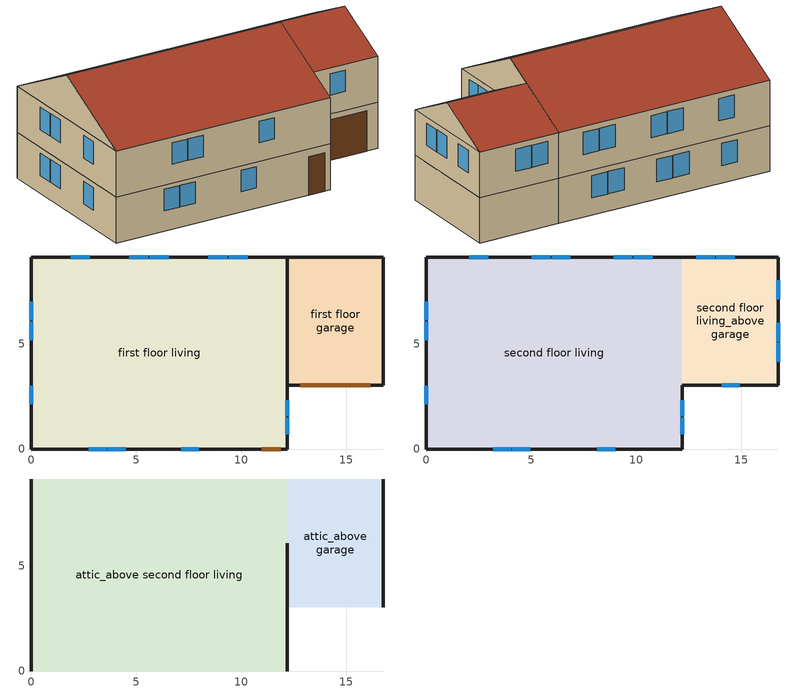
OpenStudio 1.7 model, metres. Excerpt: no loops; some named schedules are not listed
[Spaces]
first floor living
 floor ground (Slab): 12.19,9.14 12.19,0 0,0 0,9.14 z0
 wall outside (ExtInsFinWall): 0,9.14 0,0 12.19,0 12.19,3.05 12.19,9.14 0,9.14 z0:2.44
 window (Sub Surface 3-Glass): 2.74,0 3.59,0 z1.08:2.21
 window (Sub Surface 4-Glass): 3.65,0 4.5,0 z1.08:2.21
 window (Sub Surface 5-Glass): 7.13,0 7.98,0 z1.08:2.21
 window (Sub Surface 14-Glass): 0,7.02 0,6.13 z0.93:2.13
 window (Sub Surface 15-Glass): 0,6.07 0,5.19 z0.93:2.13
 window (Sub Surface 16-Glass): 0,3.01 0,2.13 z0.93:2.13
 window (Sub Surface 19-Glass): 12.19,0.71 12.19,1.49 z1.1:2.13
 window (Sub Surface 20-Glass): 12.19,1.55 12.19,2.33 z1.1:2.13
 window (Sub Surface 32-Glass): 2.79,9.14 1.89,9.14 z0.93:2.13
 window (Sub Surface 33-Glass): 5.58,9.14 4.68,9.14 z0.93:2.13
 window (Sub Surface 34-Glass): 6.55,9.14 5.64,9.14 z0.93:2.13
 window (Sub Surface 35-Glass): 9.34,9.14 8.43,9.14 z0.93:2.13
 window (Sub Surface 36-Glass): 10.3,9.14 9.4,9.14 z0.93:2.13
 door (LivingDoors): 10.97,0 11.89,0 z0:2.03
 ceiling adiabatic (RevFinUninsFinFloor): 12.19,0 12.19,9.14 0,9.14 0,0 z2.44
first floor garage
 floor ground (GrndUninsUnfinGrgFloor): 16.76,9.14 16.76,3.05 12.19,3.05 12.19,9.14 z0
 wall outside (ExtUninsUnfinWall): 16.76,9.14 12.19,9.14 12.19,3.05 16.76,3.05 16.76,9.14 z0:2.44
 door (GarageDoors): 12.8,3.05 16.15,3.05 z0:2.13
second floor living
 floor adiabatic (FinUninsFinFloor): 12.19,9.14 12.19,0 0,0 0,9.14 z2.44
 wall outside (ExtInsFinWall): 12.19,9.14 0,9.14 0,0 12.19,0 12.19,3.05 z2.44:4.88
 window (Sub Surface 6-Glass): 3.2,0 4.04,0 z3.44:4.57
 window (Sub Surface 7-Glass): 4.1,0 4.95,0 z3.44:4.57
 window (Sub Surface 8-Glass): 8.15,0 9,0 z3.44:4.57
 window (Sub Surface 11-Glass): 0,7.02 0,6.13 z3.37:4.57
 window (Sub Surface 12-Glass): 0,6.07 0,5.19 z3.37:4.57
 window (Sub Surface 13-Glass): 0,3.01 0,2.13 z3.37:4.57
 window (Sub Surface 18-Glass): 12.19,1.55 12.19,2.33 z3.53:4.57
 window (Sub Surface 26-Glass): 10.79,9.14 9.88,9.14 z3.38:4.57
 window (Sub Surface 27-Glass): 9.82,9.14 8.93,9.14 z3.38:4.57
 window (Sub Surface 28-Glass): 6.86,9.14 5.97,9.14 z3.38:4.57
 window (Sub Surface 29-Glass): 5.91,9.14 5.01,9.14 z3.38:4.57
 window (Sub Surface 30-Glass): 2.95,9.14 2.06,9.14 z3.38:4.57
 window (Sub Surface 10-Glass): 12.19,0.71 12.19,1.49 z3.53:4.57
second floor living_above garage
 floor to first floor garage (UnfinInsFinFloor): 16.76,9.14 16.76,3.05 12.19,3.05 12.19,9.14 z2.44
 wall outside (ExtInsFinWall): 12.19,3.05 16.76,3.05 16.76,9.14 12.19,9.14 z2.44:4.88
 window (Sub Surface 9-Glass): 14.08,3.05 14.93,3.05 z3.44:4.57
 window (Sub Surface 21-Glass): 16.76,4.16 16.76,5.06 z3.37:4.57
 window (Sub Surface 22-Glass): 16.76,5.12 16.76,6.02 z3.37:4.57
 window (Sub Surface 23-Glass): 16.76,7.13 16.76,8.03 z3.37:4.57
 window (Sub Surface 24-Glass): 14.7,9.14 13.81,9.14 z3.38:4.57
 window (Sub Surface 25-Glass): 13.75,9.14 12.85,9.14 z3.38:4.57
attic_above second floor living
 floor to second floor living (FinInsUnfinUAFloor): 12.19,9.14 12.19,0 0,0 0,9.14 z4.88
 wall outside (ExtUninsUnfinWall): 0,4.57,7.16 0,9.14,4.88 0,0,4.88; 12.19,4.57,7.16 12.19,0,4.88 12.19,3.05,4.88 12.19,6.1,6.4
 roof outside (UnfinInsExtRoof): 12.19,4.57,7.16 12.19,9.14,4.88 0,9.14,4.88 0,4.57,7.16; 0,4.57,7.16 0,0,4.88 12.19,0,4.88 12.19,4.57,7.16
attic_above garage
 floor to second floor living_above garage (FinInsUnfinUAFloor): 16.76,9.14 16.76,3.05 12.19,3.05 12.19,9.14 z4.88
 wall outside (ExtUninsUnfinWall): 16.76,6.1,6.4 16.76,3.05,4.88 16.76,9.14,4.88
 roof outside (UnfinInsExtRoof): 16.76,6.1,6.4 16.76,9.14,4.88 12.19,9.14,4.88 12.19,6.1,6.4; 12.19,6.1,6.4 12.19,3.05,4.88 16.76,3.05,4.88 16.76,6.1,6.4
[Building]
simple residential geometry
[ClimateZones]
Climate Zone Institution Name 1=ASHRAE; Climate Zone Document Name 1=ANSI/ASHRAE Standard 169; Climate Zone Document Year 1=2006; Climate Zone Institution Name 2=CEC; Climate Zone Document Name 2=California Climate Zone Descriptions; Climate Zone Document Year 2=1995
[Site]
Site 1: Latitude {deg}=39.74; Longitude {deg}=-105.18; Time Zone {hr}=-7; Elevation {m}=1829
[SizingPeriod:DesignDay] Daily Dry-Bulb Temperature Range {deltaC}=15.2; Barometric Pressure {Pa}=81198; Wind Speed {m/s}=4.9; Wind Direction {deg}=0; Sky Clearness=0; Rain Indicator=0; Snow Indicator=0; Day of Month=21; Month=7; Day Type=SummerDesignDay; Daylight Saving Time Indicator=0; Dry-Bulb Temperature Range Modifier Type=DefaultMultipliers; Solar Model Indicator=ASHRAETau; ASHRAE Taub=0.424; ASHRAE Taud=2.025
Name | Maximum Dry-Bulb Temperature {C} | Humidity Indicating Conditions at Maximum Dry-Bulb {BasedOnField A3} | Humidity Indicating Type
Denver Centennial  Golden   N Ann Clg .4% Condns DP=>MDB | 20.2 | 16.1 | Dewpoint
Denver Centennial  Golden   N Ann Clg .4% Condns Enth=>MDB | 27.3 | 59700 | Enthalpy
Denver Centennial  Golden   N Ann Clg .4% Condns WB=>MDB | 27.3 | 18.4 | Wetbulb
Denver Centennial  Golden   N Ann Clg .4% Condns DB=>MWB | 33 | 15.7 | Wetbulb
[Site:WaterMainsTemperature]
Calculation Method=Correlation; Annual Average Outdoor Air Temperature {C}=9.76111; Maximum Difference In Monthly Average Outdoor Air Temperatures {deltaC}=22.8111
[Material]
Name | Roughness | Thickness {m} | Conductivity {W/m-K} | Density {kg/m3} | Specific Heat {J/kg-K} | Thermal Absorptance | Solar Absorptance | Visible Absorptance
GypsumBoard-ExtWall; PartitionWallMass 1 | Rough | 0.0127 | 0.160266 | 800.923 | 837.36 | 0.9 | 0.5 | 0.1
Plywood-1_2in; Plywood-1_2in 1 | Rough | 0.0127 | 0.11544 | 512.591 | 1214.172
ExteriorFinish | Rough | 0.009525 | 0.0901424 | 177.805 | 1046.7 | 0.9 | 0.3 | 0.3
StudandCavity | Rough | 0.0889 | 0.338232 | 128.864 | 1213.01
StudandAirWall; StudandAirWall 1 | Rough | 0.0889 | 0.4425 | 48.9212 | 1210.47
GypsumBoard-Ceiling; GypsumBoard-Ceiling 1 | Rough | 0.0127 | 0.160266 | 800.923 | 837.36 | 0.9 | 0.3 | 0.1
AddforCTFCalc; Plywood-3_4in; Plywood-3_4in 1; Plywood-3_4in 2 | Rough | 0.01905 | 0.11544 | 512.591 | 1214.172
RoofingMaterial | Rough | 0.0094488 | 0.162689 | 1121.29 | 1465.38 | 0.91 | 0.85 | 0.85
UARoofIns | Rough | 0.18415 | 9.5252 | 36.7699 | 1209.11
DoorMaterial; GarageDoorMaterial | Smooth | 0.0633984 | 0.0873133 | 512.591 | 1214.172
LivingFurnitureMaterial | Rough | 0.1524 | 0.11544 | 640.739 | 1214.172 | 0.9 | 0.6 | 0.1
GarageFurnitureMaterial | Rough | 0.1524 | 0.11544 | 640.739 | 1214.172
IntFloorIns | Rough | 0.1397 | 1.90462 | 106.355 | 1151.63
FloorMass; FloorMass 1 | Rough | 0.015875 | 0.11544 | 544.628 | 1214.172 | 0.9 | 0.6
CarpetBareLayer; CarpetBareLayer 1 | Rough | 0.0127 | 0.0433377 | 54.4628 | 1339.776 | 0.9 | 0.9
Mat-Fic-Slab | Rough | 0.0254 | 0.0217519 | 40.0462 | 1214.172
SlabMass | Rough | 0.1016 | 1.31247 | 2242.58 | 837.36 | 0.9 | 0.6
SlabCarpetBareEquivalentMaterial | Rough | 0.0254 | 0.0866804 | 40.0462 | 1214.172 | 0.9 | 0.6
SlabSoil-12in; Soil-12in | Rough | 0.3048 | 1.73073 | 1842.12 | 418.68
StudandAirFloor | Rough | 0.0889 | 0.448724 | 67.468 | 1211.59
Concrete-4in | Rough | 0.1016 | 1.3112 | 2242.58 | 837.36 | 0.9
[Construction]
ExtInsFinWall: ExteriorFinish, Plywood-1_2in, StudandCavity, GypsumBoard-ExtWall
ExtUninsUnfinWall: ExteriorFinish, Plywood-1_2in 1, StudandAirWall
FinInsUnfinUAFloor: GypsumBoard-Ceiling, AddforCTFCalc
UnfinInsExtRoof: RoofingMaterial, Plywood-3_4in, UARoofIns
LivingDoors: DoorMaterial
GarageDoors: GarageDoorMaterial
LivingFurniture: LivingFurnitureMaterial
GarageFurniture: GarageFurnitureMaterial
FinUninsFinWall: PartitionWallMass 1, StudandAirWall 1, PartitionWallMass 1
UnfinInsFinFloor: IntFloorIns, Plywood-3_4in 1, FloorMass, CarpetBareLayer
Slab: Mat-Fic-Slab, SlabSoil-12in, SlabMass, SlabCarpetBareEquivalentMaterial
FinUninsFinFloor: GypsumBoard-Ceiling 1, StudandAirFloor, Plywood-3_4in 2, FloorMass 1, CarpetBareLayer 1
RevFinUninsFinFloor: CarpetBareLayer 1, FloorMass 1, Plywood-3_4in 2, StudandAirFloor, GypsumBoard-Ceiling 1
GrndUninsUnfinGrgFloor: Adiabatic, Soil-12in, Concrete-4in
Sub Surface 14-Glass: Sub Surface 14-Win
Sub Surface 15-Glass: Sub Surface 15-Win
Sub Surface 16-Glass: Sub Surface 16-Win
Sub Surface 19-Glass: Sub Surface 19-Win
Sub Surface 20-Glass: Sub Surface 20-Win
Sub Surface 32-Glass: Sub Surface 32-Win
Sub Surface 33-Glass: Sub Surface 33-Win
Sub Surface 34-Glass: Sub Surface 34-Win
Sub Surface 35-Glass: Sub Surface 35-Win
Sub Surface 36-Glass: Sub Surface 36-Win
Sub Surface 3-Glass: Sub Surface 3-Win
Sub Surface 4-Glass: Sub Surface 4-Win
Sub Surface 5-Glass: Sub Surface 5-Win
Sub Surface 11-Glass: Sub Surface 11-Win
Sub Surface 12-Glass: Sub Surface 12-Win
Sub Surface 13-Glass: Sub Surface 13-Win
Sub Surface 6-Glass: Sub Surface 6-Win
Sub Surface 7-Glass: Sub Surface 7-Win
Sub Surface 8-Glass: Sub Surface 8-Win
Sub Surface 26-Glass: Sub Surface 26-Win
Sub Surface 27-Glass: Sub Surface 27-Win
Sub Surface 28-Glass: Sub Surface 28-Win
Sub Surface 29-Glass: Sub Surface 29-Win
Sub Surface 30-Glass: Sub Surface 30-Win
Sub Surface 18-Glass: Sub Surface 18-Win
Sub Surface 10-Glass: Sub Surface 10-Win
Sub Surface 21-Glass: Sub Surface 21-Win
Sub Surface 22-Glass: Sub Surface 22-Win
Sub Surface 23-Glass: Sub Surface 23-Win
Sub Surface 24-Glass: Sub Surface 24-Win
Sub Surface 25-Glass: Sub Surface 25-Win
Sub Surface 9-Glass: Sub Surface 9-Win
[Material:NoMass]
Adiabatic: Roughness=Rough; Thermal Resistance {m2-K/W}=176.11
[WindowMaterial:Shade]
CoolingShade: Solar Transmittance=0.999; Solar Reflectance=0.00099; Visible Transmittance=0.999; Visible Reflectance=0.00099; Thermal Hemispherical Emissivity=1e-005; Thermal Transmittance=0.999; Thickness {m}=0.0001; Conductivity {W/m-K}=10000; Shade to Glass Distance {m}=0.001; Top Opening Multiplier=0; Bottom Opening Multiplier=0; Left-Side Opening Multiplier=0; Right-Side Opening Multiplier=0; Airflow Permeability=0
[WindowMaterial:SimpleGlazingSystem] U-Factor {W/m2-K}=2.15774; Solar Heat Gain Coefficient=0.308
Sub Surface 14-Win; Sub Surface 15-Win; Sub Surface 16-Win; Sub Surface 19-Win; Sub Surface 20-Win; Sub Surface 32-Win; Sub Surface 33-Win; Sub Surface 34-Win; Sub Surface 35-Win; Sub Surface 36-Win; Sub Surface 3-Win; Sub Surface 4-Win; Sub Surface 5-Win; Sub Surface 11-Win; Sub Surface 12-Win; Sub Surface 13-Win; Sub Surface 6-Win; Sub Surface 7-Win; Sub Surface 8-Win; Sub Surface 26-Win; Sub Surface 27-Win; Sub Surface 28-Win; Sub Surface 29-Win; Sub Surface 30-Win; Sub Surface 18-Win; Sub Surface 10-Win; Sub Surface 21-Win; Sub Surface 22-Win; Sub Surface 23-Win; Sub Surface 24-Win; Sub Surface 25-Win; Sub Surface 9-Win
[ThermostatSetpoint:DualSetpoint]
Living Zone Temperature SP: Heating Setpoint Temperature Schedule=HeatingSetPoint; Cooling Setpoint Temperature Schedule=CoolingSetPoint
[BuildingStory] Nominal Floor to Floor Height {m}=2.4384
Name | Nominal Z Coordinate {m}
first level; third level | 0
second level | 2.4384
[Space]
Name | Space Type | Building Story | Thermal Zone
first floor living | living spacetype | first level | living
second floor living; second floor living_above garage | living spacetype | second level | living
attic_above second floor living; attic_above garage | attic spacetype | third level | attic
first floor garage | garage spacetype | first level | garage
[SpaceType]
living spacetype; garage spacetype; attic spacetype
[ThermalZone] Use Ideal Air Loads=No
Name | Thermostat
living | Living Zone Temperature SP
garage; attic
[OtherEquipment:Definition] Design Level Calculation Method=EquipmentLevel
Name | Design Level {W} | Fraction Latent
showers internal gains definition | 142.983 | 0.487197
baths internal gains definition | 15.5553 | 0
sinks internal gains definition | 28.5215 | 0.31222
pump internal gains definition | 0
[OtherEquipment] Space or SpaceType=first floor living
Name | Other Equipment Definition | Schedule
showers internal gains | showers internal gains definition | showers internal gains
baths internal gains | baths internal gains definition | baths internal gains
sinks internal gains | sinks internal gains definition | sinks internal gains
pump internal gains | pump internal gains definition | Pump flat load schedule
[InternalMass:Definition] Design Level Calculation Method=SurfaceArea
Name | Construction | Surface Area {m2}
LivingSpaceFurniture | LivingFurniture | 44.5935
GarageSpaceFurniture | GarageFurniture | 2.78709
LivingPartition | FinUninsFinWall | 9.2903e-05
[InternalMass]
Name | Internal Mass Definition | Space or SpaceType
LivingSpaceFurniture | LivingSpaceFurniture | living spacetype
GarageSpaceFurniture | GarageSpaceFurniture | garage spacetype
LivingPartition | LivingPartition | living spacetype
[ElectricEquipment:Definition] Design Level Calculation Method=EquipmentLevel
Name | Design Level {W} | Fraction Latent | Fraction Radiant | Fraction Lost
residential_electric_clothes_dryer | 284.178 | 0.05 | 0.09 | 0.8
residential_clothes_washer | 21.8631 | 0 | 0.48 | 0.2
residential_electric_range | 224.287 | 0.3 | 0.24 | 0.3
residential_electric_dw | 55.3041 | 0.15 | 0.36 | 0.27
residential_electric_mel | 558.191 | 0.022 | 0.555 | 0.053
residential_refrigerator | 65.0944 | 0 | 0 | 0
[ElectricEquipment] Space or SpaceType=living spacetype
Name | Electric Equipment Definition | Schedule
residential_electric_clothes_dryer | residential_electric_clothes_dryer | clothes_dryer_annual_schedule
residential_clothes_washer | residential_clothes_washer | clothes_washer_annual_schedule
residential_electric_range | residential_electric_range | Range_annual_schedule
residential_electric_dw | residential_electric_dw | Elcetric_dw_annual_schedule
residential_electric_mel | residential_electric_mel | Elcetric_mel_annual_schedule
residential_refrigerator | residential_refrigerator | refrigerator_ruleset
[GasEquipment:Definition]
residential_mgl: Design Level Calculation Method=EquipmentLevel; Design Level {W}=47.7161; Fraction Latent=0.021; Fraction Radiant=0.558; Fraction Lost=0.049
[GasEquipment]
residential_mgl: Gas Equipment Definition=residential_mgl; Space or SpaceType=living spacetype; Schedule=Elcetric_mgl_annual_schedule
[People:Definition]
residential_occupants: Number of People Calculation Method=People; Number of People {people}=2.64; Fraction Radiant=0.32; Sensible Heat Fraction=0.573; Carbon Dioxide Generation Rate {m3/s-W}=0; Enable ASHRAE 55 Comfort Warnings=No; Mean Radiant Temperature Calculation Type=ZoneAveraged
[People]
residential_occupants: People Definition=residential_occupants; Space or SpaceType=living spacetype; Number of People Schedule=occupants_ruleset; Activity Level Schedule=Occupant_Activity
[Lights:Definition] Design Level Calculation Method=LightingLevel; Fraction Radiant=0.6; Fraction Visible=0.2; Return Air Fraction=0
Name | Lighting Level {W}
residential_garage_lighting | 14.9124
residential_interior_lighting | 837.612
[Lights]
Name | Lights Definition | Space or SpaceType | Schedule
residential_garage_lighting | residential_garage_lighting | garage spacetype | Int_lighting_annual_schedule
residential_interior_lighting | residential_interior_lighting | living spacetype | Int_lighting_annual_schedule 1
[Exterior:Lights:Definition]
residential_exterior_lighting: Design Level {W}=182.444
[Exterior:Lights]
residential_exterior_lighting: Exterior Lights Definition=residential_exterior_lighting; Schedule=Int_lighting_annual_schedule 1
[ShadingControl]
WindowShadingControl: Shading Type=InteriorShade; Shading Device Material=CoolingShade; Shading Control Type=OnIfScheduleAllows; Schedule=WindowShadingSchedule
[Schedule:Ruleset]
Name | Default Day Schedule | Summer Design Day Schedule | Winter Design Day Schedule
showers internal gains | Schedule Day 77
baths internal gains | Schedule Day 127
sinks internal gains | Schedule Day 177
Pump flat load schedule | Pump flat load schedule
clothes_dryer_annual_schedule | Schedule Day 202 | cdSummer 1 | cdWinter 1
clothes_washer_annual_schedule | Schedule Day 203 | cwSummer 1 | cwWinter 1
Range_annual_schedule | Schedule Day 204 | RangeSummer 1 | RangeWinter 1
Elcetric_dw_annual_schedule | Schedule Day 205 | ElectricDwSummer 1 | ElectricDwWinter 1
Elcetric_mel_annual_schedule | Schedule Day 206 | ElectricmelSummer 1 | ElectricmelWinter 1
refrigerator_ruleset | Schedule Day 207 | RefrigeratorSummer 1 | RefrigeratorWinter 1
Elcetric_mgl_annual_schedule | Schedule Day 208 | MGLSummer 1 | MGLWinter 1
Occupant_Activity | DefaultDay
occupants_ruleset | Schedule Day 209 | OccupantsSummer 1 | OccupantsWinter 1
HeatingSetPoint | Schedule Day 214 | HeatingSetPointScheduleSummer | HeatingSetPointScheduleWinter
CoolingSetPoint | Schedule Day 215 | CoolingSetPointScheduleSummer | CoolingSetPointScheduleWinter
Int_lighting_annual_schedule | Schedule Day 216 | LightingSummer 1 | LightingWinter 1
Int_lighting_annual_schedule 1 | Schedule Day 217 | LightingSummer 3 | LightingWinter 3
WindowShadingSchedule | Schedule Day 218 | WindowShadingScheduleSummer | WindowShadingScheduleWinter
[Schedule:Day]
Schedule Day 77; Schedule Day 127; Schedule Day 177; Schedule Day 202; Schedule Day 203; Schedule Day 204; Schedule Day 205; Schedule Day 206; Schedule Day 214; Schedule Day 215; Schedule Day 217; Schedule Day 218: 24, 0, 0
Pump flat load schedule: 24, 0, 1
cdSummer 1; cdWinter 1: 1, 0, 0.100913, 2, 0, 0.0605475, 3, 0, 0.040365, 4, 0, 0.0201825, 5, 0, 0.040365, 6, 0, 0.0605475, 7, 0, 0.16146, 8, 0, 0.32292, 9, 0, 0.48438, 10, 0, 0.686205, 11, 0, 0.787118, 12, 0, 0.817391, 13, 0, 0.746753, 14, 0, 0.676114, 15, 0, 0.575201, 16, 0, 0.615566, 17, 0, 0.555019, 18, 0, 0.544928, 19, 0, 0.514654, 20, 0, 0.514654, 21, 0, 0.524745, 22, 0, 0.544928, 23, 0, 0.444015, 24, 0, 0.24219
cwSummer 1; cwWinter 1: 1, 0, 0.085541, 2, 0, 0.0665319, 3, 0, 0.0380182, 4, 0, 0.0380182, 5, 0, 0.0665319, 6, 0, 0.10455, 7, 0, 0.2091, 8, 0, 0.465723, 9, 0, 0.693832, 10, 0, 0.817391, 11, 0, 0.798382, 12, 0, 0.712841, 13, 0, 0.636805, 14, 0, 0.570273, 15, 0, 0.465723, 16, 0, 0.494237, 17, 0, 0.475228, 18, 0, 0.465723, 19, 0, 0.465723, 20, 0, 0.465723, 21, 0, 0.465723, 22, 0, 0.446714, 23, 0, 0.304146, 24, 0, 0.161577
RangeSummer 1: 1, 0, 0.0378608, 2, 0, 0.0378608, 3, 0, 0.0216348, 4, 0, 0.0216348, 5, 0, 0.0378608, 6, 0, 0.0594956, 7, 0, 0.135217, 8, 0, 0.227165, 9, 0, 0.2488, 10, 0, 0.259617, 11, 0, 0.227165, 12, 0, 0.270435, 13, 0, 0.308295, 14, 0, 0.2488, 15, 0, 0.308295, 16, 0, 0.237982, 17, 0, 0.4976, 18, 0, 0.811304, 19, 0, 0.632817, 20, 0, 0.324521, 21, 0, 0.189304, 22, 0, 0.135217, 23, 0, 0.086539, 24, 0, 0.0594956
RangeWinter 1: 1, 0, 0.0466667, 2, 0, 0.0466667, 3, 0, 0.0266667, 4, 0, 0.0266667, 5, 0, 0.0466667, 6, 0, 0.0733333, 7, 0, 0.166667, 8, 0, 0.28, 9, 0, 0.306667, 10, 0, 0.32, 11, 0, 0.28, 12, 0, 0.333333, 13, 0, 0.38, 14, 0, 0.306667, 15, 0, 0.38, 16, 0, 0.293333, 17, 0, 0.613333, 18, 0, 1, 19, 0, 0.78, 20, 0, 0.4, 21, 0, 0.233333, 22, 0, 0.166667, 23, 0, 0.106667, 24, 0, 0.0733333
ElectricDwSummer 1; ElectricDwWinter 1: 1, 0, 0.126126, 2, 0, 0.0588589, 3, 0, 0.042042, 4, 0, 0.0252252, 5, 0, 0.0252252, 6, 0, 0.0840841, 7, 0, 0.168168, 8, 0, 0.260661, 9, 0, 0.487688, 10, 0, 0.546547, 11, 0, 0.470871, 12, 0, 0.403604, 13, 0, 0.344745, 14, 0, 0.386787, 15, 0, 0.302703, 16, 0, 0.31952, 17, 0, 0.31952, 18, 0, 0.412012, 19, 0, 0.731532, 20, 0, 0.933333, 21, 0, 0.756757, 22, 0, 0.563363, 23, 0, 0.36997, 24, 0, 0.260661
ElectricmelSummer 1: 1, 0, 0.370657, 2, 0, 0.342857, 3, 0, 0.342857, 4, 0, 0.333591, 5, 0, 0.305792, 6, 0, 0.333591, 7, 0, 0.398456, 8, 0, 0.435522, 9, 0, 0.315058, 10, 0, 0.213128, 11, 0, 0.222394, 12, 0, 0.23166, 13, 0, 0.222394, 14, 0, 0.25946, 15, 0, 0.287259, 16, 0, 0.296525, 17, 0, 0.36139, 18, 0, 0.49112, 19, 0, 0.583784, 20, 0, 0.62085, 21, 0, 0.657916, 22, 0, 0.639383, 23, 0, 0.546719, 24, 0, 0.463321
ElectricmelWinter 1: 1, 0, 0.559347, 2, 0, 0.517396, 3, 0, 0.517396, 4, 0, 0.503412, 5, 0, 0.461461, 6, 0, 0.503412, 7, 0, 0.601298, 8, 0, 0.657232, 9, 0, 0.475445, 10, 0, 0.321624, 11, 0, 0.335608, 12, 0, 0.349592, 13, 0, 0.335608, 14, 0, 0.391543, 15, 0, 0.433494, 16, 0, 0.447477, 17, 0, 0.545363, 18, 0, 0.741134, 19, 0, 0.880971, 20, 0, 0.936905, 21, 0, 0.99284, 22, 0, 0.964873, 23, 0, 0.825036, 24, 0, 0.699183
HeatingSetPointScheduleSummer; HeatingSetPointScheduleWinter: 1, 0, 21.6667, 2, 0, 21.6667, 3, 0, 21.6667, 4, 0, 21.6667, 5, 0, 21.6667, 6, 0, 21.6667, 7, 0, 21.6667, 8, 0, 21.6667, 9, 0, 21.6667, 10, 0, 21.6667, 11, 0, 21.6667, 12, 0, 21.6667, 13, 0, 21.6667, 14, 0, 21.6667, 15, 0, 21.6667, 16, 0, 21.6667, 17, 0, 21.6667, 18, 0, 21.6667, 19, 0, 21.6667, 20, 0, 21.6667, 21, 0, 21.6667, 22, 0, 21.6667, 23, 0, 21.6667, 24, 0, 21.6667
CoolingSetPointScheduleSummer; CoolingSetPointScheduleWinter: 1, 0, 24.4444, 2, 0, 24.4444, 3, 0, 24.4444, 4, 0, 24.4444, 5, 0, 24.4444, 6, 0, 24.4444, 7, 0, 24.4444, 8, 0, 24.4444, 9, 0, 24.4444, 10, 0, 24.4444, 11, 0, 24.4444, 12, 0, 24.4444, 13, 0, 24.4444, 14, 0, 24.4444, 15, 0, 24.4444, 16, 0, 24.4444, 17, 0, 24.4444, 18, 0, 24.4444, 19, 0, 24.4444, 20, 0, 24.4444, 21, 0, 24.4444, 22, 0, 24.4444, 23, 0, 24.4444, 24, 0, 24.4444
LightingSummer 3: 1, 0, 0.185156, 2, 0, 0.111094, 3, 0, 0.0740623, 4, 0, 0.0740623, 5, 0, 0.0740623, 6, 0, 0.0760949, 7, 0, 0.103219, 8, 0, 0.158378, 9, 0, 0.117667, 10, 0, 0.068442, 11, 0, 0.0588242, 12, 0, 0.0584363, 13, 0, 0.0584342, 14, 0, 0.0584523, 15, 0, 0.0586041, 16, 0, 0.0596043, 17, 0, 0.0646543, 18, 0, 0.0840856, 19, 0, 0.140565, 20, 0, 0.262649, 21, 0, 0.452809, 22, 0, 0.639682, 23, 0, 0.536822, 24, 0, 0.37289
LightingWinter 3: 1, 0, 0.185156, 2, 0, 0.111094, 3, 0, 0.0740623, 4, 0, 0.0740623, 5, 0, 0.0740623, 6, 0, 0.0812229, 7, 0, 0.176777, 8, 0, 0.371094, 9, 0, 0.35417, 10, 0, 0.180758, 11, 0, 0.146876, 12, 0, 0.14551, 13, 0, 0.145643, 14, 0, 0.147465, 15, 0, 0.159722, 16, 0, 0.215175, 17, 0, 0.376947, 18, 0, 0.667102, 19, 0, 0.943338, 20, 0, 0.973952, 21, 0, 0.832259, 22, 0, 0.711434, 23, 0, 0.536822, 24, 0, 0.37289
WindowShadingScheduleSummer: 1, 0, 1, 2, 0, 1, 3, 0, 1, 4, 0, 1, 5, 0, 1, 6, 0, 1, 7, 0, 1, 8, 0, 1, 9, 0, 1, 10, 0, 1, 11, 0, 1, 12, 0, 1, 13, 0, 1, 14, 0, 1, 15, 0, 1, 16, 0, 1, 17, 0, 1, 18, 0, 1, 19, 0, 1, 20, 0, 1, 21, 0, 1, 22, 0, 1, 23, 0, 1, 24, 0, 1
WindowShadingScheduleWinter: 1, 0, 0, 2, 0, 0, 3, 0, 0, 4, 0, 0, 5, 0, 0, 6, 0, 0, 7, 0, 0, 8, 0, 0, 9, 0, 0, 10, 0, 0, 11, 0, 0, 12, 0, 0, 13, 0, 0, 14, 0, 0, 15, 0, 0, 16, 0, 0, 17, 0, 0, 18, 0, 0, 19, 0, 0, 20, 0, 0, 21, 0, 0, 22, 0, 0, 23, 0, 0, 24, 0, 0
[Schedule:Rule] Date Specification Type=DateRange; Start Day=1
Name | Schedule Ruleset | Rule Order | Day Schedule | Apply Sunday | Apply Monday | Apply Tuesday | Apply Wednesday | Apply Thursday | Apply Friday | Apply Saturday | Start Month | End Month | End Day
Schedule Rule 37 | showers internal gains | 11 | Schedule Day 79 | Yes | Yes | Yes | Yes | Yes | Yes | Yes | 1 | 12 | 31
Schedule Rule 38 | showers internal gains | 10 | Schedule Day 81 | Yes | Yes | Yes | Yes | Yes | Yes | Yes | 2 | 12 | 31
Schedule Rule 39 | showers internal gains | 9 | Schedule Day 83 | Yes | Yes | Yes | Yes | Yes | Yes | Yes | 3 | 12 | 31
Schedule Rule 40 | showers internal gains | 8 | Schedule Day 85 | Yes | Yes | Yes | Yes | Yes | Yes | Yes | 4 | 12 | 31
Schedule Rule 41 | showers internal gains | 7 | Schedule Day 87 | Yes | Yes | Yes | Yes | Yes | Yes | Yes | 5 | 12 | 31
Schedule Rule 42 | showers internal gains | 6 | Schedule Day 89 | Yes | Yes | Yes | Yes | Yes | Yes | Yes | 6 | 12 | 31
Schedule Rule 43 | showers internal gains | 5 | Schedule Day 91 | Yes | Yes | Yes | Yes | Yes | Yes | Yes | 7 | 12 | 31
Schedule Rule 44 | showers internal gains | 4 | Schedule Day 93 | Yes | Yes | Yes | Yes | Yes | Yes | Yes | 8 | 12 | 31
Schedule Rule 45 | showers internal gains | 3 | Schedule Day 95 | Yes | Yes | Yes | Yes | Yes | Yes | Yes | 9 | 12 | 31
Schedule Rule 46 | showers internal gains | 2 | Schedule Day 97 | Yes | Yes | Yes | Yes | Yes | Yes | Yes | 10 | 12 | 31
Schedule Rule 47 | showers internal gains | 1 | Schedule Day 99 | Yes | Yes | Yes | Yes | Yes | Yes | Yes | 11 | 12 | 31
Schedule Rule 48 | showers internal gains | 0 | Schedule Day 101 | Yes | Yes | Yes | Yes | Yes | Yes | Yes | 12 | 12 | 31
Schedule Rule 61 | baths internal gains | 11 | Schedule Day 129 | Yes | Yes | Yes | Yes | Yes | Yes | Yes | 1 | 12 | 31
Schedule Rule 62 | baths internal gains | 10 | Schedule Day 131 | Yes | Yes | Yes | Yes | Yes | Yes | Yes | 2 | 12 | 31
Schedule Rule 63 | baths internal gains | 9 | Schedule Day 133 | Yes | Yes | Yes | Yes | Yes | Yes | Yes | 3 | 12 | 31
Schedule Rule 64 | baths internal gains | 8 | Schedule Day 135 | Yes | Yes | Yes | Yes | Yes | Yes | Yes | 4 | 12 | 31
Schedule Rule 65 | baths internal gains | 7 | Schedule Day 137 | Yes | Yes | Yes | Yes | Yes | Yes | Yes | 5 | 12 | 31
Schedule Rule 66 | baths internal gains | 6 | Schedule Day 139 | Yes | Yes | Yes | Yes | Yes | Yes | Yes | 6 | 12 | 31
Schedule Rule 67 | baths internal gains | 5 | Schedule Day 141 | Yes | Yes | Yes | Yes | Yes | Yes | Yes | 7 | 12 | 31
Schedule Rule 68 | baths internal gains | 4 | Schedule Day 143 | Yes | Yes | Yes | Yes | Yes | Yes | Yes | 8 | 12 | 31
Schedule Rule 69 | baths internal gains | 3 | Schedule Day 145 | Yes | Yes | Yes | Yes | Yes | Yes | Yes | 9 | 12 | 31
Schedule Rule 70 | baths internal gains | 2 | Schedule Day 147 | Yes | Yes | Yes | Yes | Yes | Yes | Yes | 10 | 12 | 31
Schedule Rule 71 | baths internal gains | 1 | Schedule Day 149 | Yes | Yes | Yes | Yes | Yes | Yes | Yes | 11 | 12 | 31
Schedule Rule 72 | baths internal gains | 0 | Schedule Day 151 | Yes | Yes | Yes | Yes | Yes | Yes | Yes | 12 | 12 | 31
Schedule Rule 85 | sinks internal gains | 11 | Schedule Day 179 | Yes | Yes | Yes | Yes | Yes | Yes | Yes | 1 | 12 | 31
Schedule Rule 86 | sinks internal gains | 10 | Schedule Day 181 | Yes | Yes | Yes | Yes | Yes | Yes | Yes | 2 | 12 | 31
Schedule Rule 87 | sinks internal gains | 9 | Schedule Day 183 | Yes | Yes | Yes | Yes | Yes | Yes | Yes | 3 | 12 | 31
Schedule Rule 88 | sinks internal gains | 8 | Schedule Day 185 | Yes | Yes | Yes | Yes | Yes | Yes | Yes | 4 | 12 | 31
Schedule Rule 89 | sinks internal gains | 7 | Schedule Day 187 | Yes | Yes | Yes | Yes | Yes | Yes | Yes | 5 | 12 | 31
Schedule Rule 90 | sinks internal gains | 6 | Schedule Day 189 | Yes | Yes | Yes | Yes | Yes | Yes | Yes | 6 | 12 | 31
Schedule Rule 91 | sinks internal gains | 5 | Schedule Day 191 | Yes | Yes | Yes | Yes | Yes | Yes | Yes | 7 | 12 | 31
Schedule Rule 92 | sinks internal gains | 4 | Schedule Day 193 | Yes | Yes | Yes | Yes | Yes | Yes | Yes | 8 | 12 | 31
Schedule Rule 93 | sinks internal gains | 3 | Schedule Day 195 | Yes | Yes | Yes | Yes | Yes | Yes | Yes | 9 | 12 | 31
Schedule Rule 94 | sinks internal gains | 2 | Schedule Day 197 | Yes | Yes | Yes | Yes | Yes | Yes | Yes | 10 | 12 | 31
Schedule Rule 95 | sinks internal gains | 1 | Schedule Day 199 | Yes | Yes | Yes | Yes | Yes | Yes | Yes | 11 | 12 | 31
Schedule Rule 96 | sinks internal gains | 0 | Schedule Day 201 | Yes | Yes | Yes | Yes | Yes | Yes | Yes | 12 | 12 | 31
clothes_dryer_weekday_ruleset1 | clothes_dryer_annual_schedule | 23 | cdWinter | No | Yes | Yes | Yes | Yes | Yes | No | 1 | 1 | 31
cd_weekend_ruleset1 | clothes_dryer_annual_schedule | 22 | ClothesDryerWeekend1 | Yes | No | No | No | No | No | Yes | 1 | 1 | 31
clothes_dryer_weekday_ruleset2 | clothes_dryer_annual_schedule | 21 | ClothesDryerWeekday2 | No | Yes | Yes | Yes | Yes | Yes | No | 2 | 2 | 28
cd_weekend_ruleset2 | clothes_dryer_annual_schedule | 20 | ClothesDryerWeekend2 | Yes | No | No | No | No | No | Yes | 2 | 2 | 28
clothes_dryer_weekday_ruleset3 | clothes_dryer_annual_schedule | 19 | ClothesDryerWeekday3 | No | Yes | Yes | Yes | Yes | Yes | No | 3 | 3 | 31
cd_weekend_ruleset3 | clothes_dryer_annual_schedule | 18 | ClothesDryerWeekend3 | Yes | No | No | No | No | No | Yes | 3 | 3 | 31
clothes_dryer_weekday_ruleset4 | clothes_dryer_annual_schedule | 17 | ClothesDryerWeekday4 | No | Yes | Yes | Yes | Yes | Yes | No | 4 | 4 | 30
cd_weekend_ruleset4 | clothes_dryer_annual_schedule | 16 | ClothesDryerWeekend4 | Yes | No | No | No | No | No | Yes | 4 | 4 | 30
clothes_dryer_weekday_ruleset5 | clothes_dryer_annual_schedule | 15 | ClothesDryerWeekday5 | No | Yes | Yes | Yes | Yes | Yes | No | 5 | 5 | 31
cd_weekend_ruleset5 | clothes_dryer_annual_schedule | 14 | ClothesDryerWeekend5 | Yes | No | No | No | No | No | Yes | 5 | 5 | 31
clothes_dryer_weekday_ruleset6 | clothes_dryer_annual_schedule | 13 | cdSummer | No | Yes | Yes | Yes | Yes | Yes | No | 6 | 6 | 30
cd_weekend_ruleset6 | clothes_dryer_annual_schedule | 12 | ClothesDryerWeekend6 | Yes | No | No | No | No | No | Yes | 6 | 6 | 30
clothes_dryer_weekday_ruleset7 | clothes_dryer_annual_schedule | 11 | ClothesDryerWeekday7 | No | Yes | Yes | Yes | Yes | Yes | No | 7 | 7 | 31
cd_weekend_ruleset7 | clothes_dryer_annual_schedule | 10 | ClothesDryerWeekend7 | Yes | No | No | No | No | No | Yes | 7 | 7 | 31
clothes_dryer_weekday_ruleset8 | clothes_dryer_annual_schedule | 9 | ClothesDryerWeekday8 | No | Yes | Yes | Yes | Yes | Yes | No | 8 | 8 | 31
cd_weekend_ruleset8 | clothes_dryer_annual_schedule | 8 | ClothesDryerWeekend8 | Yes | No | No | No | No | No | Yes | 8 | 8 | 31
clothes_dryer_weekday_ruleset9 | clothes_dryer_annual_schedule | 7 | ClothesDryerWeekday9 | No | Yes | Yes | Yes | Yes | Yes | No | 9 | 9 | 30
cd_weekend_ruleset9 | clothes_dryer_annual_schedule | 6 | ClothesDryerWeekend9 | Yes | No | No | No | No | No | Yes | 9 | 9 | 30
clothes_dryer_weekday_ruleset10 | clothes_dryer_annual_schedule | 5 | ClothesDryerWeekday10 | No | Yes | Yes | Yes | Yes | Yes | No | 10 | 10 | 31
cd_weekend_ruleset10 | clothes_dryer_annual_schedule | 4 | ClothesDryerWeekend10 | Yes | No | No | No | No | No | Yes | 10 | 10 | 31
clothes_dryer_weekday_ruleset11 | clothes_dryer_annual_schedule | 3 | ClothesDryerWeekday11 | No | Yes | Yes | Yes | Yes | Yes | No | 11 | 11 | 30
cd_weekend_ruleset11 | clothes_dryer_annual_schedule | 2 | ClothesDryerWeekend11 | Yes | No | No | No | No | No | Yes | 11 | 11 | 30
clothes_dryer_weekday_ruleset12 | clothes_dryer_annual_schedule | 1 | ClothesDryerWeekday12 | No | Yes | Yes | Yes | Yes | Yes | No | 12 | 12 | 31
cd_weekend_ruleset12 | clothes_dryer_annual_schedule | 0 | ClothesDryerWeekend12 | Yes | No | No | No | No | No | Yes | 12 | 12 | 31
clothes_washer_weekday_ruleset1 | clothes_washer_annual_schedule | 23 | cwWinter | No | Yes | Yes | Yes | Yes | Yes | No | 1 | 1 | 31
clothes_washer_weekend_ruleset1 | clothes_washer_annual_schedule | 22 | ClothesWasherWeekend1 | Yes | No | No | No | No | No | Yes | 1 | 1 | 31
clothes_washer_weekday_ruleset2 | clothes_washer_annual_schedule | 21 | ClothesWasherWeekday2 | No | Yes | Yes | Yes | Yes | Yes | No | 2 | 2 | 28
clothes_washer_weekend_ruleset2 | clothes_washer_annual_schedule | 20 | ClothesWasherWeekend2 | Yes | No | No | No | No | No | Yes | 2 | 2 | 28
clothes_washer_weekday_ruleset3 | clothes_washer_annual_schedule | 19 | ClothesWasherWeekday3 | No | Yes | Yes | Yes | Yes | Yes | No | 3 | 3 | 31
clothes_washer_weekend_ruleset3 | clothes_washer_annual_schedule | 18 | ClothesWasherWeekend3 | Yes | No | No | No | No | No | Yes | 3 | 3 | 31
clothes_washer_weekday_ruleset4 | clothes_washer_annual_schedule | 17 | ClothesWasherWeekday4 | No | Yes | Yes | Yes | Yes | Yes | No | 4 | 4 | 30
clothes_washer_weekend_ruleset4 | clothes_washer_annual_schedule | 16 | ClothesWasherWeekend4 | Yes | No | No | No | No | No | Yes | 4 | 4 | 30
clothes_washer_weekday_ruleset5 | clothes_washer_annual_schedule | 15 | ClothesWasherWeekday5 | No | Yes | Yes | Yes | Yes | Yes | No | 5 | 5 | 31
clothes_washer_weekend_ruleset5 | clothes_washer_annual_schedule | 14 | ClothesWasherWeekend5 | Yes | No | No | No | No | No | Yes | 5 | 5 | 31
clothes_washer_weekday_ruleset6 | clothes_washer_annual_schedule | 13 | cwSummer | No | Yes | Yes | Yes | Yes | Yes | No | 6 | 6 | 30
clothes_washer_weekend_ruleset6 | clothes_washer_annual_schedule | 12 | ClothesWasherWeekend6 | Yes | No | No | No | No | No | Yes | 6 | 6 | 30
clothes_washer_weekday_ruleset7 | clothes_washer_annual_schedule | 11 | ClothesWasherWeekday7 | No | Yes | Yes | Yes | Yes | Yes | No | 7 | 7 | 31
clothes_washer_weekend_ruleset7 | clothes_washer_annual_schedule | 10 | ClothesWasherWeekend7 | Yes | No | No | No | No | No | Yes | 7 | 7 | 31
clothes_washer_weekday_ruleset8 | clothes_washer_annual_schedule | 9 | ClothesWasherWeekday8 | No | Yes | Yes | Yes | Yes | Yes | No | 8 | 8 | 31
clothes_washer_weekend_ruleset8 | clothes_washer_annual_schedule | 8 | ClothesWasherWeekend8 | Yes | No | No | No | No | No | Yes | 8 | 8 | 31
clothes_washer_weekday_ruleset9 | clothes_washer_annual_schedule | 7 | ClothesWasherWeekday9 | No | Yes | Yes | Yes | Yes | Yes | No | 9 | 9 | 30
clothes_washer_weekend_ruleset9 | clothes_washer_annual_schedule | 6 | ClothesWasherWeekend9 | Yes | No | No | No | No | No | Yes | 9 | 9 | 30
clothes_washer_weekday_ruleset10 | clothes_washer_annual_schedule | 5 | ClothesWasherWeekday10 | No | Yes | Yes | Yes | Yes | Yes | No | 10 | 10 | 31
clothes_washer_weekend_ruleset10 | clothes_washer_annual_schedule | 4 | ClothesWasherWeekend10 | Yes | No | No | No | No | No | Yes | 10 | 10 | 31
clothes_washer_weekday_ruleset11 | clothes_washer_annual_schedule | 3 | ClothesWasherWeekday11 | No | Yes | Yes | Yes | Yes | Yes | No | 11 | 11 | 30
clothes_washer_weekend_ruleset11 | clothes_washer_annual_schedule | 2 | ClothesWasherWeekend11 | Yes | No | No | No | No | No | Yes | 11 | 11 | 30
clothes_washer_weekday_ruleset12 | clothes_washer_annual_schedule | 1 | ClothesWasherWeekday12 | No | Yes | Yes | Yes | Yes | Yes | No | 12 | 12 | 31
clothes_washer_weekend_ruleset12 | clothes_washer_annual_schedule | 0 | ClothesWasherWeekend12 | Yes | No | No | No | No | No | Yes | 12 | 12 | 31
range_weekday_ruleset1 | Range_annual_schedule | 23 | RangeWinter | No | Yes | Yes | Yes | Yes | Yes | No | 1 | 1 | 31
range_weekend_ruleset1 | Range_annual_schedule | 22 | RangeWeekend1 | Yes | No | No | No | No | No | Yes | 1 | 1 | 31
range_weekday_ruleset2 | Range_annual_schedule | 21 | RangeWeekday2 | No | Yes | Yes | Yes | Yes | Yes | No | 2 | 2 | 28
range_weekend_ruleset2 | Range_annual_schedule | 20 | RangeWeekend2 | Yes | No | No | No | No | No | Yes | 2 | 2 | 28
range_weekday_ruleset3 | Range_annual_schedule | 19 | RangeWeekday3 | No | Yes | Yes | Yes | Yes | Yes | No | 3 | 3 | 31
range_weekend_ruleset3 | Range_annual_schedule | 18 | RangeWeekend3 | Yes | No | No | No | No | No | Yes | 3 | 3 | 31
range_weekday_ruleset4 | Range_annual_schedule | 17 | RangeWeekday4 | No | Yes | Yes | Yes | Yes | Yes | No | 4 | 4 | 30
range_weekend_ruleset4 | Range_annual_schedule | 16 | RangeWeekend4 | Yes | No | No | No | No | No | Yes | 4 | 4 | 30
range_weekday_ruleset5 | Range_annual_schedule | 15 | RangeWeekday5 | No | Yes | Yes | Yes | Yes | Yes | No | 5 | 5 | 31
range_weekend_ruleset5 | Range_annual_schedule | 14 | RangeWeekend5 | Yes | No | No | No | No | No | Yes | 5 | 5 | 31
range_weekday_ruleset6 | Range_annual_schedule | 13 | RangeSummer | No | Yes | Yes | Yes | Yes | Yes | No | 6 | 6 | 30
range_weekend_ruleset6 | Range_annual_schedule | 12 | RangeWeekend6 | Yes | No | No | No | No | No | Yes | 6 | 6 | 30
range_weekday_ruleset7 | Range_annual_schedule | 11 | RangeWeekday7 | No | Yes | Yes | Yes | Yes | Yes | No | 7 | 7 | 31
range_weekend_ruleset7 | Range_annual_schedule | 10 | RangeWeekend7 | Yes | No | No | No | No | No | Yes | 7 | 7 | 31
range_weekday_ruleset8 | Range_annual_schedule | 9 | RangeWeekday8 | No | Yes | Yes | Yes | Yes | Yes | No | 8 | 8 | 31
range_weekend_ruleset8 | Range_annual_schedule | 8 | RangeWeekend8 | Yes | No | No | No | No | No | Yes | 8 | 8 | 31
range_weekday_ruleset9 | Range_annual_schedule | 7 | RangeWeekday9 | No | Yes | Yes | Yes | Yes | Yes | No | 9 | 9 | 30
range_weekend_ruleset9 | Range_annual_schedule | 6 | RangeWeekend9 | Yes | No | No | No | No | No | Yes | 9 | 9 | 30
range_weekday_ruleset10 | Range_annual_schedule | 5 | RangeWeekday10 | No | Yes | Yes | Yes | Yes | Yes | No | 10 | 10 | 31
range_weekend_ruleset10 | Range_annual_schedule | 4 | RangeWeekend10 | Yes | No | No | No | No | No | Yes | 10 | 10 | 31
range_weekday_ruleset11 | Range_annual_schedule | 3 | RangeWeekday11 | No | Yes | Yes | Yes | Yes | Yes | No | 11 | 11 | 30
range_weekend_ruleset11 | Range_annual_schedule | 2 | RangeWeekend11 | Yes | No | No | No | No | No | Yes | 11 | 11 | 30
range_weekday_ruleset12 | Range_annual_schedule | 1 | RangeWeekday12 | No | Yes | Yes | Yes | Yes | Yes | No | 12 | 12 | 31
range_weekend_ruleset12 | Range_annual_schedule | 0 | RangeWeekend12 | Yes | No | No | No | No | No | Yes | 12 | 12 | 31
elec_dw_weekday_ruleset1 | Elcetric_dw_annual_schedule | 23 | ElectricDwWinter | No | Yes | Yes | Yes | Yes | Yes | No | 1 | 1 | 31
elc_dw_weekend_ruleset1 | Elcetric_dw_annual_schedule | 22 | ElectricDwWeekend1 | Yes | No | No | No | No | No | Yes | 1 | 1 | 31
elec_dw_weekday_ruleset2 | Elcetric_dw_annual_schedule | 21 | ElectricDwWeekday2 | No | Yes | Yes | Yes | Yes | Yes | No | 2 | 2 | 28
elc_dw_weekend_ruleset2 | Elcetric_dw_annual_schedule | 20 | ElectricDwWeekend2 | Yes | No | No | No | No | No | Yes | 2 | 2 | 28
elec_dw_weekday_ruleset3 | Elcetric_dw_annual_schedule | 19 | ElectricDwWeekday3 | No | Yes | Yes | Yes | Yes | Yes | No | 3 | 3 | 31
elc_dw_weekend_ruleset3 | Elcetric_dw_annual_schedule | 18 | ElectricDwWeekend3 | Yes | No | No | No | No | No | Yes | 3 | 3 | 31
elec_dw_weekday_ruleset4 | Elcetric_dw_annual_schedule | 17 | ElectricDwWeekday4 | No | Yes | Yes | Yes | Yes | Yes | No | 4 | 4 | 30
elc_dw_weekend_ruleset4 | Elcetric_dw_annual_schedule | 16 | ElectricDwWeekend4 | Yes | No | No | No | No | No | Yes | 4 | 4 | 30
elec_dw_weekday_ruleset5 | Elcetric_dw_annual_schedule | 15 | ElectricDwWeekday5 | No | Yes | Yes | Yes | Yes | Yes | No | 5 | 5 | 31
elc_dw_weekend_ruleset5 | Elcetric_dw_annual_schedule | 14 | ElectricDwWeekend5 | Yes | No | No | No | No | No | Yes | 5 | 5 | 31
elec_dw_weekday_ruleset6 | Elcetric_dw_annual_schedule | 13 | ElectricDwSummer | No | Yes | Yes | Yes | Yes | Yes | No | 6 | 6 | 30
elc_dw_weekend_ruleset6 | Elcetric_dw_annual_schedule | 12 | ElectricDwWeekend6 | Yes | No | No | No | No | No | Yes | 6 | 6 | 30
elec_dw_weekday_ruleset7 | Elcetric_dw_annual_schedule | 11 | ElectricDwWeekday7 | No | Yes | Yes | Yes | Yes | Yes | No | 7 | 7 | 31
elc_dw_weekend_ruleset7 | Elcetric_dw_annual_schedule | 10 | ElectricDwWeekend7 | Yes | No | No | No | No | No | Yes | 7 | 7 | 31
elec_dw_weekday_ruleset8 | Elcetric_dw_annual_schedule | 9 | ElectricDwWeekday8 | No | Yes | Yes | Yes | Yes | Yes | No | 8 | 8 | 31
elc_dw_weekend_ruleset8 | Elcetric_dw_annual_schedule | 8 | ElectricDwWeekend8 | Yes | No | No | No | No | No | Yes | 8 | 8 | 31
elec_dw_weekday_ruleset9 | Elcetric_dw_annual_schedule | 7 | ElectricDwWeekday9 | No | Yes | Yes | Yes | Yes | Yes | No | 9 | 9 | 30
elc_dw_weekend_ruleset9 | Elcetric_dw_annual_schedule | 6 | ElectricDwWeekend9 | Yes | No | No | No | No | No | Yes | 9 | 9 | 30
elec_dw_weekday_ruleset10 | Elcetric_dw_annual_schedule | 5 | ElectricDwWeekday10 | No | Yes | Yes | Yes | Yes | Yes | No | 10 | 10 | 31
elc_dw_weekend_ruleset10 | Elcetric_dw_annual_schedule | 4 | ElectricDwWeekend10 | Yes | No | No | No | No | No | Yes | 10 | 10 | 31
elec_dw_weekday_ruleset11 | Elcetric_dw_annual_schedule | 3 | ElectricDwWeekday11 | No | Yes | Yes | Yes | Yes | Yes | No | 11 | 11 | 30
elc_dw_weekend_ruleset11 | Elcetric_dw_annual_schedule | 2 | ElectricDwWeekend11 | Yes | No | No | No | No | No | Yes | 11 | 11 | 30
elec_dw_weekday_ruleset12 | Elcetric_dw_annual_schedule | 1 | ElectricDwWeekday12 | No | Yes | Yes | Yes | Yes | Yes | No | 12 | 12 | 31
elc_dw_weekend_ruleset12 | Elcetric_dw_annual_schedule | 0 | ElectricDwWeekend12 | Yes | No | No | No | No | No | Yes | 12 | 12 | 31
elec_mel_weekday_ruleset1 | Elcetric_mel_annual_schedule | 23 | ElectricmelWinter | No | Yes | Yes | Yes | Yes | Yes | No | 1 | 1 | 31
elc_mel_weekend_ruleset1 | Elcetric_mel_annual_schedule | 22 | ElectricmelWeekend1 | Yes | No | No | No | No | No | Yes | 1 | 1 | 31
elec_mel_weekday_ruleset2 | Elcetric_mel_annual_schedule | 21 | ElectricmelWeekday2 | No | Yes | Yes | Yes | Yes | Yes | No | 2 | 2 | 28
elc_mel_weekend_ruleset2 | Elcetric_mel_annual_schedule | 20 | ElectricmelWeekend2 | Yes | No | No | No | No | No | Yes | 2 | 2 | 28
elec_mel_weekday_ruleset3 | Elcetric_mel_annual_schedule | 19 | ElectricmelWeekday3 | No | Yes | Yes | Yes | Yes | Yes | No | 3 | 3 | 31
elc_mel_weekend_ruleset3 | Elcetric_mel_annual_schedule | 18 | ElectricmelWeekend3 | Yes | No | No | No | No | No | Yes | 3 | 3 | 31
elec_mel_weekday_ruleset4 | Elcetric_mel_annual_schedule | 17 | ElectricmelWeekday4 | No | Yes | Yes | Yes | Yes | Yes | No | 4 | 4 | 30
elc_mel_weekend_ruleset4 | Elcetric_mel_annual_schedule | 16 | ElectricmelWeekend4 | Yes | No | No | No | No | No | Yes | 4 | 4 | 30
elec_mel_weekday_ruleset5 | Elcetric_mel_annual_schedule | 15 | ElectricmelWeekday5 | No | Yes | Yes | Yes | Yes | Yes | No | 5 | 5 | 31
elc_mel_weekend_ruleset5 | Elcetric_mel_annual_schedule | 14 | ElectricmelWeekend5 | Yes | No | No | No | No | No | Yes | 5 | 5 | 31
elec_mel_weekday_ruleset6 | Elcetric_mel_annual_schedule | 13 | ElectricmelSummer | No | Yes | Yes | Yes | Yes | Yes | No | 6 | 6 | 30
elc_mel_weekend_ruleset6 | Elcetric_mel_annual_schedule | 12 | ElectricmelWeekend6 | Yes | No | No | No | No | No | Yes | 6 | 6 | 30
elec_mel_weekday_ruleset7 | Elcetric_mel_annual_schedule | 11 | ElectricmelWeekday7 | No | Yes | Yes | Yes | Yes | Yes | No | 7 | 7 | 31
elc_mel_weekend_ruleset7 | Elcetric_mel_annual_schedule | 10 | ElectricmelWeekend7 | Yes | No | No | No | No | No | Yes | 7 | 7 | 31
elec_mel_weekday_ruleset8 | Elcetric_mel_annual_schedule | 9 | ElectricmelWeekday8 | No | Yes | Yes | Yes | Yes | Yes | No | 8 | 8 | 31
HeatingSetPointSchedule01 | HeatingSetPoint | 11 | HeatingSetPointSchedule01d | Yes | Yes | Yes | Yes | Yes | Yes | Yes | 1 | 1 | 31
HeatingSetPointSchedule02 | HeatingSetPoint | 10 | HeatingSetPointSchedule02d | Yes | Yes | Yes | Yes | Yes | Yes | Yes | 2 | 2 | 28
HeatingSetPointSchedule03 | HeatingSetPoint | 9 | HeatingSetPointSchedule03d | Yes | Yes | Yes | Yes | Yes | Yes | Yes | 3 | 3 | 31
HeatingSetPointSchedule04 | HeatingSetPoint | 8 | HeatingSetPointSchedule04d | Yes | Yes | Yes | Yes | Yes | Yes | Yes | 4 | 4 | 30
HeatingSetPointSchedule05 | HeatingSetPoint | 7 | HeatingSetPointSchedule05d | Yes | Yes | Yes | Yes | Yes | Yes | Yes | 5 | 5 | 31
HeatingSetPointSchedule06 | HeatingSetPoint | 6 | HeatingSetPointSchedule06d | Yes | Yes | Yes | Yes | Yes | Yes | Yes | 6 | 6 | 30
HeatingSetPointSchedule07 | HeatingSetPoint | 5 | HeatingSetPointSchedule07d | Yes | Yes | Yes | Yes | Yes | Yes | Yes | 7 | 7 | 31
HeatingSetPointSchedule08 | HeatingSetPoint | 4 | HeatingSetPointSchedule08d | Yes | Yes | Yes | Yes | Yes | Yes | Yes | 8 | 8 | 31
HeatingSetPointSchedule09 | HeatingSetPoint | 3 | HeatingSetPointSchedule09d | Yes | Yes | Yes | Yes | Yes | Yes | Yes | 9 | 9 | 30
HeatingSetPointSchedule10 | HeatingSetPoint | 2 | HeatingSetPointSchedule10d | Yes | Yes | Yes | Yes | Yes | Yes | Yes | 10 | 10 | 31
HeatingSetPointSchedule11 | HeatingSetPoint | 1 | HeatingSetPointSchedule11d | Yes | Yes | Yes | Yes | Yes | Yes | Yes | 11 | 11 | 30
HeatingSetPointSchedule12 | HeatingSetPoint | 0 | HeatingSetPointSchedule12d | Yes | Yes | Yes | Yes | Yes | Yes | Yes | 12 | 12 | 31
CoolingSetPointSchedule01 | CoolingSetPoint | 11 | CoolingSetPointSchedule01d | Yes | Yes | Yes | Yes | Yes | Yes | Yes | 1 | 1 | 31
CoolingSetPointSchedule02 | CoolingSetPoint | 10 | CoolingSetPointSchedule02d | Yes | Yes | Yes | Yes | Yes | Yes | Yes | 2 | 2 | 28
CoolingSetPointSchedule03 | CoolingSetPoint | 9 | CoolingSetPointSchedule03d | Yes | Yes | Yes | Yes | Yes | Yes | Yes | 3 | 3 | 31
CoolingSetPointSchedule04 | CoolingSetPoint | 8 | CoolingSetPointSchedule04d | Yes | Yes | Yes | Yes | Yes | Yes | Yes | 4 | 4 | 30
CoolingSetPointSchedule05 | CoolingSetPoint | 7 | CoolingSetPointSchedule05d | Yes | Yes | Yes | Yes | Yes | Yes | Yes | 5 | 5 | 31
CoolingSetPointSchedule06 | CoolingSetPoint | 6 | CoolingSetPointSchedule06d | Yes | Yes | Yes | Yes | Yes | Yes | Yes | 6 | 6 | 30
CoolingSetPointSchedule07 | CoolingSetPoint | 5 | CoolingSetPointSchedule07d | Yes | Yes | Yes | Yes | Yes | Yes | Yes | 7 | 7 | 31
CoolingSetPointSchedule08 | CoolingSetPoint | 4 | CoolingSetPointSchedule08d | Yes | Yes | Yes | Yes | Yes | Yes | Yes | 8 | 8 | 31
CoolingSetPointSchedule09 | CoolingSetPoint | 3 | CoolingSetPointSchedule09d | Yes | Yes | Yes | Yes | Yes | Yes | Yes | 9 | 9 | 30
CoolingSetPointSchedule10 | CoolingSetPoint | 2 | CoolingSetPointSchedule10d | Yes | Yes | Yes | Yes | Yes | Yes | Yes | 10 | 10 | 31
CoolingSetPointSchedule11 | CoolingSetPoint | 1 | CoolingSetPointSchedule11d | Yes | Yes | Yes | Yes | Yes | Yes | Yes | 11 | 11 | 30
CoolingSetPointSchedule12 | CoolingSetPoint | 0 | CoolingSetPointSchedule12d | Yes | Yes | Yes | Yes | Yes | Yes | Yes | 12 | 12 | 31
ltg_weekday_ruleset1 1 | Int_lighting_annual_schedule 1 | 23 | LightingWinter 2 | No | Yes | Yes | Yes | Yes | Yes | No | 1 | 1 | 31
ltg_weekend_ruleset1 1 | Int_lighting_annual_schedule 1 | 22 | LightingWeekend1 1 | Yes | No | No | No | No | No | Yes | 1 | 1 | 31
ltg_weekday_ruleset2 1 | Int_lighting_annual_schedule 1 | 21 | LightingWeekday2 1 | No | Yes | Yes | Yes | Yes | Yes | No | 2 | 2 | 28
ltg_weekend_ruleset2 1 | Int_lighting_annual_schedule 1 | 20 | LightingWeekend2 1 | Yes | No | No | No | No | No | Yes | 2 | 2 | 28
ltg_weekday_ruleset3 1 | Int_lighting_annual_schedule 1 | 19 | LightingWeekday3 1 | No | Yes | Yes | Yes | Yes | Yes | No | 3 | 3 | 31
ltg_weekend_ruleset3 1 | Int_lighting_annual_schedule 1 | 18 | LightingWeekend3 1 | Yes | No | No | No | No | No | Yes | 3 | 3 | 31
ltg_weekday_ruleset4 1 | Int_lighting_annual_schedule 1 | 17 | LightingWeekday4 1 | No | Yes | Yes | Yes | Yes | Yes | No | 4 | 4 | 30
ltg_weekend_ruleset4 1 | Int_lighting_annual_schedule 1 | 16 | LightingWeekend4 1 | Yes | No | No | No | No | No | Yes | 4 | 4 | 30
ltg_weekday_ruleset5 1 | Int_lighting_annual_schedule 1 | 15 | LightingWeekday5 1 | No | Yes | Yes | Yes | Yes | Yes | No | 5 | 5 | 31
ltg_weekend_ruleset5 1 | Int_lighting_annual_schedule 1 | 14 | LightingWeekend5 1 | Yes | No | No | No | No | No | Yes | 5 | 5 | 31
ltg_weekday_ruleset6 1 | Int_lighting_annual_schedule 1 | 13 | LightingSummer 2 | No | Yes | Yes | Yes | Yes | Yes | No | 6 | 6 | 30
ltg_weekend_ruleset6 1 | Int_lighting_annual_schedule 1 | 12 | LightingWeekend6 1 | Yes | No | No | No | No | No | Yes | 6 | 6 | 30
ltg_weekday_ruleset7 1 | Int_lighting_annual_schedule 1 | 11 | LightingWeekday7 1 | No | Yes | Yes | Yes | Yes | Yes | No | 7 | 7 | 31
ltg_weekend_ruleset7 1 | Int_lighting_annual_schedule 1 | 10 | LightingWeekend7 1 | Yes | No | No | No | No | No | Yes | 7 | 7 | 31
ltg_weekday_ruleset8 1 | Int_lighting_annual_schedule 1 | 9 | LightingWeekday8 1 | No | Yes | Yes | Yes | Yes | Yes | No | 8 | 8 | 31
ltg_weekend_ruleset8 1 | Int_lighting_annual_schedule 1 | 8 | LightingWeekend8 1 | Yes | No | No | No | No | No | Yes | 8 | 8 | 31
ltg_weekday_ruleset9 1 | Int_lighting_annual_schedule 1 | 7 | LightingWeekday9 1 | No | Yes | Yes | Yes | Yes | Yes | No | 9 | 9 | 30
ltg_weekend_ruleset9 1 | Int_lighting_annual_schedule 1 | 6 | LightingWeekend9 1 | Yes | No | No | No | No | No | Yes | 9 | 9 | 30
ltg_weekday_ruleset10 1 | Int_lighting_annual_schedule 1 | 5 | LightingWeekday10 1 | No | Yes | Yes | Yes | Yes | Yes | No | 10 | 10 | 31
ltg_weekend_ruleset10 1 | Int_lighting_annual_schedule 1 | 4 | LightingWeekend10 1 | Yes | No | No | No | No | No | Yes | 10 | 10 | 31
ltg_weekday_ruleset11 1 | Int_lighting_annual_schedule 1 | 3 | LightingWeekday11 1 | No | Yes | Yes | Yes | Yes | Yes | No | 11 | 11 | 30
ltg_weekend_ruleset11 1 | Int_lighting_annual_schedule 1 | 2 | LightingWeekend11 1 | Yes | No | No | No | No | No | Yes | 11 | 11 | 30
ltg_weekday_ruleset12 1 | Int_lighting_annual_schedule 1 | 1 | LightingWeekday12 1 | No | Yes | Yes | Yes | Yes | Yes | No | 12 | 12 | 31
ltg_weekend_ruleset12 1 | Int_lighting_annual_schedule 1 | 0 | LightingWeekend12 1 | Yes | No | No | No | No | No | Yes | 12 | 12 | 31
WindowShadingSchedule01 | WindowShadingSchedule | 11 | WindowShadingSchedule01d | Yes | Yes | Yes | Yes | Yes | Yes | Yes | 1 | 1 | 31
WindowShadingSchedule02 | WindowShadingSchedule | 10 | WindowShadingSchedule02d | Yes | Yes | Yes | Yes | Yes | Yes | Yes | 2 | 2 | 28
WindowShadingSchedule03 | WindowShadingSchedule | 9 | WindowShadingSchedule03d | Yes | Yes | Yes | Yes | Yes | Yes | Yes | 3 | 3 | 31
WindowShadingSchedule04 | WindowShadingSchedule | 8 | WindowShadingSchedule04d | Yes | Yes | Yes | Yes | Yes | Yes | Yes | 4 | 4 | 30
WindowShadingSchedule05 | WindowShadingSchedule | 7 | WindowShadingSchedule05d | Yes | Yes | Yes | Yes | Yes | Yes | Yes | 5 | 5 | 31
WindowShadingSchedule06 | WindowShadingSchedule | 6 | WindowShadingSchedule06d | Yes | Yes | Yes | Yes | Yes | Yes | Yes | 6 | 6 | 30
WindowShadingSchedule07 | WindowShadingSchedule | 5 | WindowShadingSchedule07d | Yes | Yes | Yes | Yes | Yes | Yes | Yes | 7 | 7 | 31
WindowShadingSchedule08 | WindowShadingSchedule | 4 | WindowShadingSchedule08d | Yes | Yes | Yes | Yes | Yes | Yes | Yes | 8 | 8 | 31
WindowShadingSchedule09 | WindowShadingSchedule | 3 | WindowShadingSchedule09d | Yes | Yes | Yes | Yes | Yes | Yes | Yes | 9 | 9 | 30
WindowShadingSchedule10 | WindowShadingSchedule | 2 | WindowShadingSchedule10d | Yes | Yes | Yes | Yes | Yes | Yes | Yes | 10 | 10 | 31
WindowShadingSchedule11 | WindowShadingSchedule | 1 | WindowShadingSchedule11d | Yes | Yes | Yes | Yes | Yes | Yes | Yes | 11 | 11 | 30
WindowShadingSchedule12 | WindowShadingSchedule | 0 | WindowShadingSchedule12d | Yes | Yes | Yes | Yes | Yes | Yes | Yes | 12 | 12 | 31
